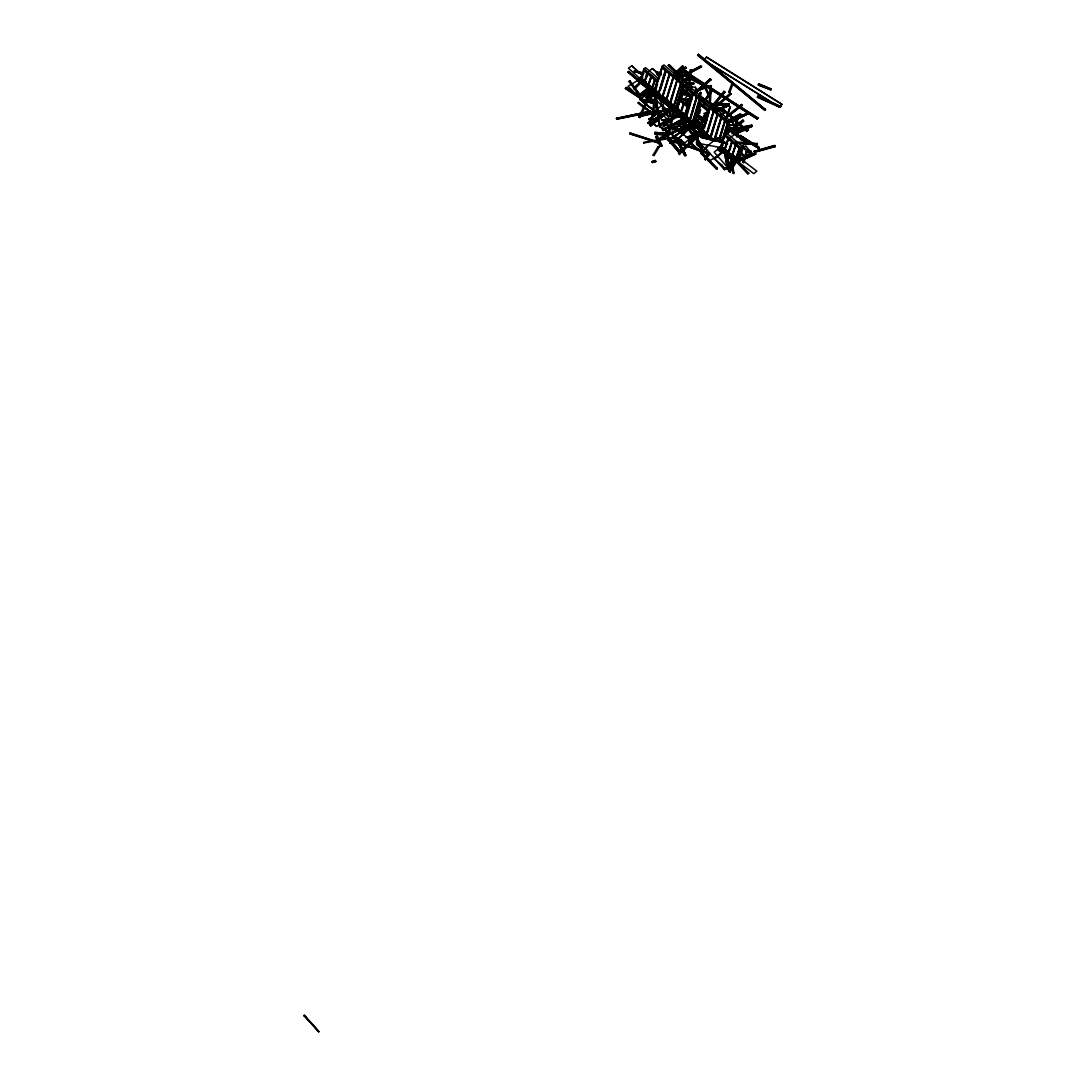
<?xml version="1.0" encoding="UTF-8"?>
<svg xmlns="http://www.w3.org/2000/svg" width="1086" height="1086" viewBox="0 0 1086 1086"><rect width="100%" height="100%" fill="white"/><g stroke="black" fill="none" stroke-linecap="round" stroke-linejoin="round"><path stroke-width="1.5" d="M665.854 135.098L655.048 134.094L655.143 132.383L667.496 133.537L667.401 135.248M687.017 99.057L688.09 99.668L687.017 99.057L685.714 102.342M669.994 143.379L670.768 139.918L670.686 142.728L677.868 151.388L679.293 150.723L672.112 141.818L669.994 143.379L670.293 139.85M670.483 143.447L670.768 139.918M705.628 159.52L704.773 159.547L704.909 157.904L705.71 158.027L705.574 159.669L705.71 158.027M709.226 103.197L710.23 85.618L711.371 85.713L710.325 103.591M734.217 127.13L737.964 118.727L733.403 130.306M660.519 137.65L664.198 137.447L664.184 138.655L660.519 138.587L660.519 137.65L664.198 137.447M660.519 138.587L660.532 137.365M664.184 138.655L660.546 138.302M722.068 148.402L722.964 147.574L733.932 158.203L733.05 158.705L722.068 148.402L722.964 147.574M733.05 158.705L722.095 148.076M650.242 89.256L650.813 88.781L650.242 89.256L671.447 107.324M688.334 86.826L690.289 69.789L691.415 70.006L689.447 87.029M304.039 1016.021L304.311 1015.329L318.85 1031.632L304.311 1015.329M318.646 1031.7L304.107 1015.396M628.957 81.45L629.921 80.961L628.957 81.45L639.464 96.016L640.414 95.514L629.921 80.961M639.464 96.016L640.455 95.256M737.462 143.257L757.281 144.547L757.404 143.501L735.887 141.913M710.23 85.618L711.371 85.713M650.826 122.433L655.143 94.007L656.256 94.251L651.939 122.677L650.731 122.718L651.939 122.677M697.646 55.237L698.447 54.3L765.467 109.618L764.693 110.283L697.646 55.237L698.447 54.3M764.693 110.283L765.508 109.347M711.235 90.491L712.212 91.251L711.235 90.491L704.692 100.129M730.267 108.003L729.928 107.107L726.493 118.903M675.75 73.943L675.804 74.459M669.519 115.578L682.755 115.89L682.741 117.071L669.573 116.433L669.519 115.578L682.755 115.89M669.573 116.433L669.587 115.252M668.528 131.094L669.655 131.338L668.528 131.094L673.89 109.075L674.949 109.645L673.89 109.075M678.492 125.433L679.578 125.759L678.492 125.433L682.239 115.971L683.27 116.623L682.239 115.971M738.466 157.09L741.046 158.923L738.494 156.981M741.046 158.923L744.032 155.868L741.453 154.036M643.523 74.12L634.292 71.567L642.043 73.4M643.808 73.047L634.495 70.848L643.726 73.414M662.433 129.831L685.958 117.356L686.596 118.415L663.139 130.564L662.433 129.831L685.958 117.356M663.139 130.564L686.664 118.089M687.424 95.432L690.329 96.98L687.424 95.432L683.596 100.441M696.167 115.442L699.601 118.578L700.389 118.048L696.954 114.926L702.778 117.953L708.561 110.229M699.547 113.854L700.66 109.401M655.143 132.383L665.881 133.687M655.048 134.094L667.469 134.949M715.402 103.917L716.706 101.65L717.765 102.03L716.624 102.043L715.402 103.917L716.461 104.297L717.765 102.03M716.461 104.297L715.484 103.537M717.832 149.393L721.403 152.773L710.23 160.633L688.714 140.868L699.913 132.926L704.692 137.311M699.913 132.926L704.678 137.393M710.23 160.633L688.741 140.786M728.082 169.348L729.181 169.66L728.082 169.348L732.14 156.438L733.172 157.049L732.14 156.438M688.986 127.863L686.203 125.908L680.488 131.881M703.239 137.352L697.891 133.7L688.782 143.203L702.194 152.054M710.95 104.568L722.299 111.654L723.018 110.731L700.334 96.545M722.299 111.654L723.018 110.731M659.935 126.804L664.496 122.487L689.501 138.709L684.927 143.026L659.935 126.804L684.927 143.026M690.56 124.917L663.098 137.501L662.419 136.755L691.483 123.152L692.094 124.211L691.483 123.152M663.098 137.501L692.162 123.899M641.554 115.252L674.582 107.704L674.976 108.831L642.03 116.039L641.554 115.252L674.582 107.704M642.03 116.039L641.636 114.912M695.814 134.678L695.379 135.37L695.814 134.678L698.637 136.212M616.454 118.374L650.324 111.234L650.65 112.401L616.875 119.229L616.454 118.374L650.324 111.234M616.875 119.229L616.536 118.062M726.018 153.18L727.131 153.167L726.018 153.18L728.367 166.796L729.561 166.47L728.367 166.796M669.655 131.338L675.003 109.319M684.845 155.732L679.782 146.311L681.356 144.981L674.039 136.184L672.628 136.89L679.863 145.972L684.845 155.732L685.877 155.461L680.881 145.741L679.863 146.013L681.356 144.981M685.877 155.461L680.881 145.741M679.225 154.416L701.895 133.103M679.605 154.687L679.388 153.723M700.253 92.337L701.271 92.989L700.253 92.337L698.855 96.79M701.515 132.831L701.719 133.795M709.986 154.429L680.637 143.881L709.986 154.429L710.271 153.696L680.881 143.298M710.271 153.696L680.841 143.447M663.41 123.356L664.17 122.433L666.98 124.714L666.302 125.311L663.41 123.356L664.17 122.433M666.302 125.311L667.062 124.388M694.388 139.47L678.791 153.384L678.587 152.42L701.855 131.705L687.465 137.99M678.791 153.384L678.587 152.42M678.275 78.111L700.823 66.015L701.515 66.775L678.981 78.857M701.597 133.049C702.004 130.551 698.827 137.23 696.791 137.325M670.388 132.899L663.736 138.546L662.881 137.881L669.533 132.234M663.736 138.546L662.949 137.583M686.556 118.618L687.411 119.284L686.556 118.618L676.035 127.184M724.796 92.256L723.914 91.387L724.796 92.256L712.43 106.903M688.85 126.953L697.701 133.524L688.85 126.953L689.624 126.017L698.407 132.886L689.624 126.017M692.474 136.646C690.818 137.23 694.741 136.714 694.931 138.832M672.017 106.713L639.6 79.332L641.052 77.798L640.306 78.341L675.777 108.505L676.632 107.636L672.913 104.432M676.632 107.636L675.872 108.519L685.823 116.528L686.651 115.673L682.918 112.672M625.373 88.441L640.794 98.568L625.373 88.441L626.093 87.491L641.527 97.618L640.794 98.568M626.093 87.491L641.446 97.93M728.149 125.433L736.607 133.809L728.136 125.528M780.712 106.252L780.196 107.338L757.444 97.238L757.974 96.152L780.644 106.537L757.974 96.152M728.38 130.591L752.191 126.315L751.851 125.162L726.453 129.723M752.191 126.315L751.851 125.162M780.196 107.338L757.526 96.939M647.582 95.487C645.613 95.799 654.315 99.749 654.641 101.826M682.198 71.011L757.241 118.944L682.198 71.011L682.904 70.02L757.947 117.953L757.241 118.944M682.904 70.02L757.865 118.238M727.186 130.972L727.647 131.8M729.616 121.646L732.969 121.632L733.471 125.352L728.502 125.175M733.471 125.352L732.969 121.632M640.455 93.98L649.387 86.975L650.134 87.966L641.297 94.658L640.455 93.98L649.387 86.975M641.297 94.658L650.215 87.667M675.533 141.194L675.736 142.157L675.533 141.194L693.601 123.967L682.809 135.153M693.221 123.709L693.425 124.659M629.744 133.754L659.514 143.271L629.744 133.754L630.002 133.021L659.718 142.687L630.002 133.021M686.596 103.781L690.031 98.731L691.578 99.573L688.239 104.337M731.448 155.122L732.113 154.443L733.647 173.475L731.448 155.122L733.647 173.475M733.159 173.448L731.638 154.429M720.71 147.587L722.611 140.447L698.189 135.818L696.275 142.958L720.71 147.587L722.244 141.927M682.049 121.673L683.053 120.953L703.443 147.302L702.52 147.71L682.049 121.673L683.053 120.953M707.122 115.795L699.805 119.08L707.095 115.93M702.52 122.419L706.932 120.397L702.52 122.419L699.832 118.944M702.52 147.71L703.524 147.004M717.303 111.519C721.104 105.681 728.774 115.102 720.018 114.858M637.754 80.717L638.337 80.16L661.225 99.111L638.296 80.31L649.835 89.622L650.405 89.066L638.894 79.699L637.754 80.717L660.682 99.518L661.265 98.962M660.682 99.518L637.808 80.568M730.389 119.053L740.218 114.057L740.815 115.143L731.068 119.813L730.389 119.053L740.218 114.057M731.068 119.813L740.896 114.831M724.145 151.117L725.326 150.791L727.878 164.705L726.765 164.719L724.145 151.117L725.326 150.791M726.765 164.719L724.226 150.818M642.532 81.396L634.509 89.025L633.613 88.387L641.636 80.758L642.45 81.694L641.636 80.758M634.509 89.025L633.695 88.088M641.853 98.921L652.93 102.681L652.645 103.401L644.772 100.604M638.812 117.071L639.871 117.492L638.812 117.071L651.451 91.061L654.206 93.6L648.926 97.455L646.129 95.011L651.451 91.061M652.645 103.401L641.622 99.478L641.907 98.758M702.208 118.483L707.108 117.057M702.927 119.827L702.289 118.17M706.755 154.972L707.515 154.619L708.316 156.235L706.755 154.972L707.515 154.619M707.597 156.438L706.796 154.823M728.027 157.103L728.557 156.506L736.118 162.181M718.674 147.886L728.557 156.601L718.728 147.737M647.88 122.867L673.578 107.595L674.27 108.627L648.668 123.56L647.88 122.867L673.578 107.595M648.668 123.56L674.365 108.288M714.289 159.004L724.376 150.845L714.289 159.004L722.122 165.343M724.756 167.353L727.376 169.443M718.959 147.642L735.684 162.384L736.294 161.841L719.556 147.099M639.342 79.536L654.967 94.577L643.591 101.541L628.02 86.323L639.369 79.441M650.392 96.749L657.505 95.31L650.392 96.749L662.039 120.302L669.18 118.781L662.039 120.302M667.89 103.957L668.732 103.089L695.746 125.134L695.013 125.704L667.89 103.957L668.732 103.089M683.759 118.252L690.805 124.021M693.384 122.419L698.393 126.152M693.316 123.302L694.144 122.419L693.316 123.302L701.773 130.171L702.601 129.288L701.773 130.171M695.013 125.704L695.841 124.822M699.954 131.759C698.054 132.044 706.172 135.655 706.348 137.189M693.859 123.994L702.493 131.067L703.348 130.429M724.824 169.375C726.466 170.027 722.068 167.135 722.231 165.384M740.353 139.117C743.462 135.818 745.973 138.614 741.059 139.89M695.149 91.767L704.135 88.333L703.619 87.219L694.633 90.64M704.135 88.333L703.619 87.219M655.93 97.143L659.718 126.343L656.406 97.17M638.894 79.699L650.405 89.066M679.931 112.971L640.197 78.789L680.501 112.808L640.428 78.898L641.229 78.083L640.401 79.02L680.46 112.93M642.233 77.581L641.568 77.839M658.007 114.247L644.12 102.681L654.519 94.876L677.216 113.881L666.858 121.605L664.32 119.514M648.749 119.256L659.718 112.116L667.564 119.338L656.623 126.383L648.749 119.256L659.718 112.116M656.623 126.383L648.776 119.161M664.279 133.306L670.361 138.804L664.279 133.306L675.248 126.166L681.289 131.759L670.361 138.804M666.899 123.967C674.678 116.026 665.718 121.551 663.858 125.569M687.886 100.55L686.04 102.356M691.348 121.876L686.04 116.392L686.976 115.618M692.488 122.664L693.343 122.189L692.488 122.664L686.135 116.093M713.013 139.687L702.683 130.7L713.108 139.375M708.574 137.854L709.117 137.148L713.448 139.51M709.117 137.148L713.353 139.809M737.462 160.877L738.304 160.009L737.462 160.877L720.629 146.678M738.779 159.913L739.634 159.045L738.779 159.913L734.896 156.642M639.6 79.332L677.392 111.003M640.088 99.627L650.107 91.523L664.713 103.034L654.695 111.152L640.088 99.627L654.722 111.057M652.007 161.719L655.279 160.457L655.713 161.61L652.537 162.561L652.007 161.719L655.279 160.457M652.537 162.561L652.089 161.42M669.546 120.03L679.877 114.424L680.488 115.51M670.238 120.817L680.569 115.211M682.402 115.238L691.171 122.677M706.429 114.858L705.71 114.369M693.153 125.053L706.796 136.809M716.027 110.134L727.905 105.003L728.53 105.804L716.651 110.935M737.367 160.932L751.702 152.895L737.367 160.932L720.575 146.719L724.416 150.126M628.034 72.273L628.875 71.418L638.446 79.753L637.686 80.31L628.034 72.273L628.875 71.418M631.835 65.798L642.64 75.762L639.274 78.002L628.441 68.16L631.835 65.798L642.681 75.64L639.274 78.002M634.224 71.92L634.495 70.848M637.686 80.31L638.527 79.441M658.401 78.491L645.586 67.644L643.984 68.812L640.971 78.572L644.378 81.45L645.138 80.893L647.555 72.613L644.147 69.721L643.387 70.278L646.794 73.169L644.378 81.45M641.731 78.016L644.147 69.721M655.279 115.36L638.446 102.423L655.238 115.523M644.731 81.749L647.908 72.911L651.315 75.789L648.899 84.084L648.125 84.64L644.731 81.749L645.491 81.192M646.292 78.436L647.908 72.911M648.125 84.64L651.315 75.789M648.478 84.939L651.668 76.088L655.075 78.966L652.645 87.26L651.885 87.817L648.478 84.939L650.867 78.844M645.546 97.591L646.048 96.98L656.976 104.419M651.885 87.817L655.075 78.966M658.075 80.744L656.786 81.613L654.356 89.907L652.238 88.115L654.668 79.821L655.428 79.264L657.546 81.056M655.428 79.264L652.238 88.115M643.984 68.812L657.777 80.5L657.22 81.599L662.365 66.097L663.967 64.916L729.928 120.709L726.358 132.913L723.9 134.949L725.041 134.338L741.657 148.402L738.168 160.348L740.489 156.737L743.272 147.221L726.358 132.913M655.116 89.351L657.139 82.441M661.768 67.549L655.062 90.491L658.469 93.382L665.935 69.884L662.528 66.993L661.768 67.549L665.175 70.441L658.469 93.382M655.822 89.948L657.614 83.826M658.958 79.237L662.528 66.993M658.822 93.681L666.288 70.183L669.695 73.061L662.989 96.002L662.229 96.559L658.822 93.681L659.582 93.124M660.478 90.057L666.288 70.183M662.229 96.559L669.695 73.061M662.582 96.858L670.048 73.359L673.456 76.237L666.75 99.179L665.99 99.736L662.582 96.858L670.048 73.359M665.99 99.736L673.456 76.237M670.51 102.356L669.75 102.912L666.342 100.034L673.809 76.536L677.216 79.414L670.103 103.211L673.51 106.102L674.27 105.546M673.809 76.536L666.342 100.034M653.107 155.013L654.139 155.488L653.107 155.013L658.143 146.488L659.08 147.262L658.143 146.488M669.75 102.912L677.216 79.414M664.673 110.609L667.401 112.469L667.904 111.858L662.446 108.138M671.311 101.134L677.569 79.712L680.976 82.604L673.863 106.401L675.682 107.935L683.148 84.436L681.329 82.903L680.569 83.459L682.388 84.993L675.682 107.935M665.46 113.976L668.026 116.175L665.501 113.826M670.51 110.338L673.116 112.51L669.967 110.745L670.551 110.188M662.229 106.184L670.211 114.302L670.849 113.799L657.641 101.622M673.51 106.102L680.976 82.604M681.329 82.903L673.863 106.401M675.451 74.798L686.094 70.834L687.696 73.278M682.239 89.364L682.673 88.17L691.66 95.772L691.225 96.966L682.239 89.364L691.334 96.885M686.854 90.803L686.094 91.36L682.687 88.482L684.112 85.631L687.519 88.523L686.447 91.658L690.967 95.487L692.393 92.636L687.872 88.821L687.112 89.378L691.633 93.192L690.967 95.487M683.773 102.858L680.583 111.709L677.175 108.817L680.365 99.98L683.773 102.858L680.936 112.007L684.75 115.225L687.94 106.387L684.126 103.156L683.365 103.713L687.18 106.944L684.75 115.225M691.307 96.355L688.375 106.374L680.094 99.369L683.026 89.351L686.583 92.351M684.112 85.631L682.687 88.482M680.365 99.98L677.175 108.817M680.094 99.369L681.709 98.202L684.221 89.609M690.289 69.789L691.415 70.006M675.954 122.976L676.551 122.419L682.836 127.809M686.094 91.36L687.519 88.523M670.198 142.66L672.112 141.818M687.872 88.821L686.447 91.658M678.126 122.161L678.126 121.021L678.166 122.012M682.103 110.066L683.718 104.541M696.954 96.111L689.474 119.609L686.067 116.731L692.787 93.79L693.547 93.233L696.954 96.111L690.248 119.053M687.289 114.641L693.547 93.233M703.837 60.029L779.381 107.175L781.961 104.351L706.457 57.083L703.837 60.029L779.381 107.175M677.868 151.388L679.374 150.425M706.457 57.083L781.961 104.351M696.547 96.966L689.827 119.908L692.529 122.189L700.008 98.69L697.307 96.41L696.547 96.966L699.248 99.247L692.529 122.189M690.587 119.351L697.307 96.41M699.099 103.632L699.533 102.423L708.52 110.025L708.086 111.234L699.099 103.632L700.972 99.898L704.38 102.776L702.954 105.627L699.547 102.736L700.307 102.179M694.035 123.085L695.203 121.13L698.61 124.008L698.203 125.406L697.443 125.962L694.035 123.085L695.203 121.13M694.945 120.519L699.886 103.604L708.167 110.609L703.226 127.524L694.945 120.519L696.547 119.351L701.04 103.971M697.443 125.962L698.61 124.008M703.294 105.926L704.733 103.075L709.253 106.903L708.588 109.184L707.828 109.74L703.294 105.926L704.067 105.369M697.796 126.261L698.963 124.306L702.778 127.537L702.37 128.935L701.61 129.492L697.796 126.261L698.963 124.306M701.61 129.492L702.778 127.537M707.828 109.74L709.253 106.903M713.801 110.365L706.334 133.863L702.927 130.985L710.407 107.487L713.801 110.365L708.887 127.198M705.031 125.84L709.511 110.541M713.393 111.22L706.687 134.162L710.095 137.053L717.561 113.555L714.154 110.663L713.393 111.22L716.801 114.111M707.896 132.085L714.154 110.663M709.457 138.954L706.972 136.7L710.04 138.411M707.515 136.293L706.755 136.958M715.063 138.139L721.321 116.731L717.914 113.854L710.448 137.352L712.715 139.266M710.855 136.497L717.561 113.555M711.208 136.795L717.466 115.374M708.493 155.624L709.117 155.108L696.601 144.234L708.534 155.474M713.855 140.23L721.321 116.731M714.656 138.994L721.674 117.03L725.081 119.908L718.511 140.352M728.679 91.916L729.751 92.296L728.679 91.916L731.557 84.586L732.548 85.278L731.557 84.586M715.864 136.904L721.674 117.03M718.864 140.651L725.434 120.207L727.783 122.189L722.421 140.542M719.719 138.261L724.633 121.442M720.072 138.56L725.434 120.207M721.661 141.099L727.783 122.189M721.471 144.75L724.919 135.003L728.326 137.881L725.19 148.619L724.43 149.176L721.023 146.284M729.928 120.709L728.312 121.876L724.946 134.637M723.127 141.126L724.919 135.003M724.43 149.176L728.326 137.881M724.783 149.461L728.679 138.18L732.086 141.058L728.19 152.352L724.783 149.461L726.887 144.316M727.783 141.248L728.679 138.18M731.95 155.529L735.846 144.234L732.439 141.356L731.679 141.913L728.543 152.651L731.95 155.529L735.398 145.768M729.398 150.262L730.742 145.66M729.751 150.56L732.439 141.356M729.588 155.882L730.226 155.257C732.466 155.42 737.122 163.009 737.34 161.19M739.607 147.424L735.697 158.705L732.303 155.827L735.439 145.09L736.199 144.533L739.607 147.424L736.05 159.004L737.231 159.995L730.077 171.927L729.059 171.425L736.199 159.452L737.991 159.438L741.127 148.714L739.96 147.723L739.199 148.266L740.367 149.271L737.231 159.995L730.077 171.927M730.349 164.353L731.815 165.439L734.367 163.484L732.928 162.303L730.349 164.353L731.815 165.439M736.199 144.533L732.303 155.827M732.928 162.303L734.367 163.484M739.824 136.442L740.299 135.438L759.195 147.492L758.734 148.483L739.824 136.442L758.734 148.483M729.113 122.039L747.467 113.025L748.145 113.799L731.312 122.094M738.616 152.311L739.96 147.723M736.919 162.343L737.869 161.57L748.661 173.312L747.806 173.774L736.919 162.343L737.869 161.57M741.955 159.791L756.806 171.126L753.793 173.651L738.942 162.316L741.996 159.669M754.078 151.443L774.793 145.47L775.2 146.624L754.58 152.284L754.078 151.443L774.793 145.47M747.806 173.774L748.756 173M754.58 152.284L754.159 151.13M678.288 112.618L668.053 120.75L678.288 112.618L691.049 123.193M668.161 140.556L693.112 123.356L668.161 140.556L693.248 124.401M668.501 140.841L668.379 139.795M680.23 130.537L681.248 131.026L680.23 130.537L685.51 121.958L686.433 122.745L685.51 121.958M668.08 120.655L682.171 132.207M697.497 133.306L689.379 126.533L697.497 133.306L690.302 138.981L691.076 139.619L701.312 131.501L693.628 125.202L691.565 125.65L691.863 126.831C695.054 128.026 693.112 123.75 693.913 126.451M690.302 138.981L697.524 133.225M699.601 118.578L700.484 117.75L697.049 114.614M701.244 153.71L702.167 152.922L717.344 168.601L716.502 169.09L701.244 153.71L702.167 152.922M716.502 169.09L717.439 168.303M742.132 105.491L741.371 104.5L742.132 105.491L726.086 117.994M758.259 84.98L770.761 89.812L758.259 84.98L758.707 83.893L771.114 89.025L758.707 83.893M726.52 127.795L746.367 142.85L726.493 127.89M744.195 158.081L755.109 153.058L755.666 154.158L744.847 158.882L744.195 158.081L755.109 153.058M744.847 158.882L755.761 153.845M748.729 152.746L749.53 151.85L742.851 146.705M679.347 113.514L661.808 98.677L662.406 98.134M655.632 136.768L657.342 136.117L662.012 145.85L660.383 146.189L655.632 136.768L657.342 136.117M660.383 146.189L655.727 136.456M696.94 93.369L695.42 87.247L690.777 86.989L691.497 90.192M681.356 139.795L676.171 142.008M695.42 87.247L696.9 93.518M685.103 153.167L684.343 153.533L685.103 153.167L675.288 137.298M697.47 131.8L698.203 132.56L697.47 131.8L699.221 130.537L699.954 131.297L698.203 132.56M699.221 130.537L699.873 131.596M696.207 91.292L710.23 78.925L711.099 79.577L695.827 93.043M720.887 146.162L737.788 160.484L738.629 159.628L732.602 154.511M737.788 160.484L738.629 159.628M672.533 137.175L674.039 136.184M646.767 97.346L647.826 97.754L646.767 97.346L651.071 87.613L652.048 88.319L651.071 87.613M670.564 138.18L643.889 142.958M706.579 138.682L698.8 132.207L706.619 138.546M698.746 132.356L699.316 131.786L707.149 138.112M725.177 131.99L748.295 130.076L748.091 128.895L726.615 130.673M748.295 130.076L748.091 128.895M745.933 146.243L751.675 152.977M677.881 114.6L660.627 99.423L677.935 114.437M678.478 114.057L661.184 99.043L678.438 114.22M671.107 140.27L670.822 141.465L682.809 144.262L683.094 143.067L671.107 140.27L683.094 143.067M699.859 97.441L701.352 92.636M691.863 126.831L691.565 125.65M642.016 95.636L642.844 96.342L642.016 95.636L650.84 88.781L651.668 89.486L642.844 96.342M650.84 88.781L651.573 89.785M728.557 156.601L718.131 148.28M729.181 169.66L733.24 156.737M735.263 133.361L750.263 125.962L750.955 126.723L735.955 134.121M689.162 119.989L690.329 119.569L701.176 147.615L700.117 147.723L689.162 119.989L690.329 119.569M700.117 147.723L689.271 119.677M742.783 162.248L746.177 151.633L747.263 151.986L743.869 162.601L742.783 162.248L743.869 162.601M694.701 128.134L696.954 127.021L696.913 128.08L694.701 128.134L696.954 127.021M694.891 128.515L694.931 127.442M713.855 104.935L729.005 104.935L728.923 103.727L710.42 103.727M729.005 104.935L728.923 103.727M729.059 171.425L736.199 159.452M675.872 108.519L676.714 107.663L679.198 109.672M676.714 107.663L675.777 108.505M685.823 116.528L675.981 108.206M686.651 115.673L681.574 111.994M714.955 140.827L700.741 137.311L701.027 136.103L724.701 141.981M660.288 74.907L652.306 68.594L660.261 74.988M677.8 72.735L678.248 71.703L704.488 84.817L704.054 85.835L677.8 72.735L678.248 71.703M730.281 93.559L731.136 94.251L730.281 93.559L712.973 108.519M736.566 133.551L731.95 133.687M727.81 121.157L741.507 114.559L742.186 115.36L729.996 121.252M746.177 151.633L747.263 151.986M655.143 94.007L656.256 94.251M675.003 75.233L685.47 67.033L686.325 67.712L675.845 75.911M681.384 81.192C690.397 75.966 693.533 78.721 682.008 82.02M726.018 118.781L729.928 107.107M726.086 119.691L730.389 107.229M659.514 143.271L659.759 142.537M737.733 134.094L738.86 135.302L736.362 136.863M742.566 158.732L745.322 156.954L740.978 152.311M696.873 120.342L700.307 118.347L696.873 120.342L700.049 123.397M723.181 110.378L723.792 109.428L747.209 130.524L746.924 131.27L723.181 110.378L723.792 109.428M746.598 131.474L747.209 130.524M668.324 65.445L669.234 64.658L691.51 86.744L690.71 87.247L668.324 65.445L669.234 64.658M690.71 87.247L691.619 86.446M678.56 113.813L673.076 108.125L650.677 125.935L649.822 125.257L672.343 107.433L679.157 113.256M650.677 125.935L673.198 108.111L679.117 113.406M672.343 107.433L673.076 108.424M729.751 92.296L732.643 84.966M679.578 125.759L683.325 116.297M686.99 85.061C694.511 81.016 697.565 83.812 687.587 85.889M731.692 132.438L737.503 118.618M732.154 132.546L737.964 118.727M686.786 102.613L688.103 99.342M647.826 97.754L652.129 88.02M770.761 89.812L771.209 88.726M639.871 117.492L652.537 91.577M757.444 97.238L757.892 96.437M684.872 115.876L684.356 116.759L685.117 115.795L676.483 108.899L685.117 115.795M654.139 155.488L659.161 146.963M681.248 131.026L686.528 122.46M704.488 84.817L678.044 72.015M704.054 85.835L678.003 72.409M705.574 99.084L708.371 94.957M705.71 100.55L712.267 90.912M686.678 103.496L690.031 98.731M688.157 104.623L691.51 99.858L689.949 99.016M686.488 102.084L690.357 96.898M711.479 106.333L723.914 91.387M712.497 106.618L724.864 91.971M680.067 122.623L680.881 121.727L683.556 124.225C681.954 127.551 677.067 117.94 682.972 124.904M682.755 125.107L683.556 124.225M757.322 118.659L757.947 117.953M740.299 135.438L759.195 147.492M669.22 119.772L662.894 126.356L663.817 126.953L670.157 120.37M682.171 134.922L689.013 127.781M702.18 152.135L707.882 146.162M675.343 141.886L693.601 123.967M676.917 140.99L679.266 138.655M680.881 121.727L683.352 124.428M673.795 73.943L682.51 65.839L683.162 66.762L674.447 74.853M633.613 88.387L641.554 81.056M736.159 162.031L735.629 162.628L728.068 156.954M697.769 133.239L698.474 132.587M678.424 153.112L701.76 132.356M695.04 92.079L710.23 78.925M695.909 92.731L711.099 79.577M713.068 108.233L730.376 93.274M713.841 109.211L731.231 93.966M638.446 102.423L637.889 103.007L654.722 115.944M741.575 146.814L746.381 142.755M672.166 130.089L686.637 118.32M662.881 137.881L665.514 135.75M674.325 129.682L687.492 118.985M727.362 169.525L737.475 161.285L725.679 151.891M717.167 137.99L705.085 147.764L724.457 169.783L727.471 167.298L714.154 152.162L723.222 144.872L717.194 138.044M682.144 132.288L689.379 126.533M649.822 125.257L668.27 110.826M725.244 117.315L741.371 104.5M726.181 117.682L742.213 105.179M648.695 71.472L652.306 68.594M693.465 122.107L692.637 122.989L702.574 130.754M702.493 131.067L703.321 130.184L702.601 130.999M675.112 74.92L685.47 67.033M675.954 75.599L686.325 67.712M715.24 141.017L720.52 137.026M725.787 133.049L742.933 120.112L743.679 121.103L726.534 134.04M717.927 139.198L720.575 137.203M725.842 133.225L742.933 120.112M718.565 139.836L721.199 137.841M726.48 133.863L743.679 121.103M642.939 96.03L651.668 89.486M640.428 78.898L642.803 77.16M646.794 73.169L647.555 72.613M665.175 70.441L665.935 69.884M677.569 79.712L676.809 80.269L680.216 83.16M682.388 84.993L683.148 84.436M670.103 103.211L670.863 102.654M691.633 93.192L692.393 92.636M687.18 106.944L687.94 106.387M699.248 99.247L700.008 98.69M686.067 116.731L686.841 116.175L682.999 113.025M702.954 105.627L703.714 105.07M708.086 111.234L699.208 103.55M702.927 130.985L703.687 130.429M723.9 134.949L725.041 134.338M740.367 149.271L741.127 148.714M741.657 148.402L743.272 147.221M736.05 159.004L736.824 158.447M668.026 116.175L668.623 115.632L666.057 113.433M698.298 132.261L699.954 131.297M733.091 158.38L733.96 157.877M686.04 116.392L686.895 115.917M730.797 136.904L736.62 133.714M678.356 77.798L700.823 66.015M679.062 78.559L701.515 66.775M740.435 138.818L743.408 137.257M741.141 139.592L744.114 138.031M741.928 148.348L745.96 146.162M679.619 120.546L686.243 126.763M729.195 121.727L747.467 113.025M729.873 122.514L748.145 113.799M735.371 133.049L750.263 125.962M736.064 133.809L750.955 126.723M727.919 120.845L741.507 114.559M728.584 121.646L742.186 115.36M662.419 136.755L691.415 123.478M717.33 111.396L721.715 109.496M720.059 114.736L724.43 112.849M716.108 109.835L727.905 105.003M716.733 110.636L728.53 105.804M682.51 65.839L683.162 66.762M681.098 139.442L676.619 141.669M685.823 137.569L701.597 131.338M687.207 137.637L701.855 131.705M678.003 141.737L681.153 140.488M681.492 80.893L688.986 77.948M682.117 81.708L689.61 78.762M708.574 111.654L703.877 113.528L706.877 117.397M684.139 94.645L688.633 92.934M684.058 94.957L688.551 93.233M696.045 90.382L703.538 87.518M695.23 91.455L704.217 88.02M677.963 78.138L688.565 74.31M704.407 86.731L705.479 86.378L709.959 96.206L708.887 96.559L704.447 87.043L705.479 86.378M685.537 85.265L693.438 82.699M687.71 85.59L694.035 83.527M652.618 162.262L655.808 161.298M707.638 156.289L708.357 156.085M754.661 151.986L775.295 146.311M679.782 146.311L680.813 146.04M684.913 155.434L685.945 155.162M703.009 119.514L706.212 118.768M642.111 115.713L675.044 108.491M695.108 127.822L697.144 127.401M660.478 145.877L662.093 145.538M616.943 118.917L650.731 112.075M691.47 125.935L693.52 125.555M691.958 126.533L694.008 126.152M727.959 129.763L751.77 125.487M726.873 130.551L752.272 125.99M670.252 137.569L643.577 142.361L643.835 143.121M700.212 147.411L701.271 147.289M726.52 130.985L747.996 129.207M725.272 131.677L748.39 129.763M726.846 164.434L727.959 164.407M710.325 104.025L728.828 104.025M710.597 104.636L729.1 104.636M728.53 125.039L733.498 125.216M669.628 116.107L682.795 116.745M724.199 142.212L720.941 142.171L721.063 141.126M737.408 143.067L757.281 144.547M656.378 72.165L661.238 72.518M656.324 72.49L661.184 72.857M656.392 73.006L661.238 73.373M657.953 73.454L661.184 73.699M657.03 73.862L660.152 74.323M656.935 74.174L661.605 74.866M704.868 158.054L705.669 158.176M716.869 140.189L701.027 136.103M720.032 140.976L724.769 142.144M727.511 143.786L700.741 137.311M719.692 142.008L727.579 143.963M682.157 93.084L691.714 95.527M736.104 159.737L737.122 160.239M729.154 171.14L730.159 171.642M696.94 114.736L702.791 117.872M701.678 97.781L722.95 111.071M702.52 98.907L722.366 111.315M664.089 122.759L666.98 124.714M663.492 123.03L666.383 124.985M662.406 108.301L667.863 112.021M645.586 97.428L656.514 104.88M664.713 110.46L667.442 112.32M740.136 153.235L744.005 155.977M710.135 79.237L711.004 79.889M742.132 147.289L748.824 152.434M685.361 67.346L686.216 68.024M649.944 124.931L650.799 125.623M668.637 103.401L695.746 125.134M667.985 103.645L695.094 125.392M679.089 109.985L672.831 104.731M699.275 131.935L707.095 138.261M698.298 121.89L702.981 125.691M642.355 78.857L646.279 82.047M642.26 79.169L646.184 82.36M640.306 78.341L675.859 108.206M696.56 124.388L699.004 126.424M696.479 124.686L698.895 126.641M693.397 123.003L701.855 129.872M732.507 157.429L736.091 160.361M736.797 161.597L720.14 146.827M698.407 54.558L765.467 109.618M697.687 54.965L764.734 110.012M649.306 87.287L650.134 87.966M640.536 93.667L641.364 94.36M678.614 111.682L681.017 113.677M675.967 109.781L680.759 113.772M710 138.56L693.696 124.659M720.086 146.977L725.136 151.198M628.78 71.717L638.446 79.753M706.972 136.7L709.497 138.804M719.597 147.234L729.697 155.651M719.556 147.384L724.593 151.592M628.115 71.975L637.781 80.011M644.147 102.6L659.297 115.211M673.999 105.098L677.895 108.369M657.044 91.224L659.636 93.41M662.229 95.582L666.125 98.853M662.365 66.097L728.312 121.876M665.528 70.739L668.935 73.617M669.288 73.916L672.696 76.794M673.048 77.092L676.456 79.97M692.787 93.79L696.194 96.668M709.633 108.043L713.04 110.921M717.154 114.397L720.561 117.288M720.914 117.587L724.321 120.465M724.674 120.763L727.023 122.745M683.352 86.188L686.759 89.079M700.212 100.455L703.619 103.333M703.972 103.632L708.493 107.46M681.709 98.202L689.99 105.206M724.158 135.56L727.566 138.438M727.919 138.737L731.326 141.614M731.679 141.913L735.086 144.791M735.439 145.09L738.847 147.968M679.605 100.536L683.013 103.414M647.147 73.468L650.555 76.346M650.908 76.644L654.315 79.522M654.668 79.821L656.786 81.613M696.547 119.351L704.828 126.356M695.23 118.469L704.285 126.112M695.759 120.112L704.814 127.768M694.443 121.686L697.85 124.564M698.203 124.863L702.018 128.094M682.972 112.523L685.51 114.682M669.709 102.111L678.764 109.754M681.356 111.939L686.528 116.311M702.058 129.424L704.651 131.61M641.134 78.382L645.016 81.654M647.609 83.839L651.491 87.124M655.374 90.396L659.256 93.681L655.415 90.355M661.849 95.867L665.732 99.138L661.89 95.826M641.202 78.328L645.07 81.613M647.663 83.798L651.546 87.084M640.468 78.64L712.959 139.809M720.724 146.366L737.543 160.565M650.799 88.903L672.003 106.849M682.809 116.338L691.307 123.532M682.755 116.487L685.185 118.55M687.614 120.6L690.058 122.65M682.252 116.731L690.764 123.926M732.507 154.823L738.548 159.941M720.982 145.85L737.869 160.171M688.225 119.501L690.805 121.686M693.384 123.872L710.19 138.085M732.168 156.683L736.05 159.968M661.863 98.527L679.388 113.365M683.257 118.496L690.248 124.415M699.411 132.166L705.764 137.732M675.994 122.813L682.293 128.202M665.46 98.025L667.944 100.156M665.379 98.31L667.863 100.455M684.465 117.573L690.669 122.922M680.949 116.202L683.42 118.347M673.483 107.935L674.27 108.627M647.975 122.528L648.763 123.22M719.516 147.248L736.254 161.99M719 147.492L735.724 162.235M718.172 148.13L728.041 156.846M692.434 136.795L694.891 138.967M704.217 147.968L706.674 150.153M647.012 95.894L654.071 102.233M723.466 109.632L746.883 130.714M723.507 110.188L746.924 131.27M696.791 120.383L702.873 125.867M657.369 75.056L658.197 75.816M696.248 115.143L699.683 118.265M717.819 149.474L721.403 152.773M722.937 147.9L733.932 158.203M683.08 92.079L686.528 95.487M703.484 121.401L705.601 123.437M700.253 118.469L705.561 123.573M696.913 120.207L700.103 123.275M669.125 64.956L691.51 86.744M668.447 65.146L690.832 86.948M661.632 104.84L670.809 113.962M706.172 117.641L704.081 115.537L706.144 117.736M699.683 116.039L705.52 122.026M702.085 153.235L717.344 168.601M701.325 153.411L716.597 168.792M685.89 117.668L686.596 118.415M662.501 129.506L663.207 130.239M737.788 161.868L748.661 173.312M737.014 162.031L747.901 173.475M304.243 1015.953L318.85 1031.632M700.741 66.327L701.447 67.088M680.623 121.632L683.623 124.904M662.501 136.429L663.179 137.175M750.168 126.275L750.86 127.048M743.326 137.555L744.032 138.329M669.628 119.731L670.32 120.519M740.136 114.369L740.815 115.143M730.471 118.741L731.149 119.514M747.385 113.324L748.064 114.111M741.412 114.872L742.091 115.659M672.017 142.13L679.293 150.723M670.686 142.47L677.963 151.076M673.944 136.483L681.275 145.266M672.628 136.89L679.945 145.687M721.674 109.632L724.389 112.971M755.014 153.357L755.666 154.158M744.29 157.782L744.928 158.57M682.972 121.252L703.443 147.302M682.13 121.374L702.601 147.424M727.81 105.301L728.434 106.116M688.877 78.246L689.501 79.061M629.88 81.219L640.414 95.514M693.316 83.011L693.913 83.839M686.094 70.834L687.737 73.156M722.176 165.534L724.783 169.525M655.184 160.769L655.713 161.61M675.234 137.46L685.062 153.316M674.582 137.515L676.32 140.542M678.139 143.284L684.343 153.533M774.698 145.768L775.2 146.624M674.501 108.043L674.976 108.831M707.475 154.769L708.316 156.235M657.261 136.415L662.012 145.85M671.922 137.27L671.867 137.433M657.505 95.31L669.152 118.876M650.242 111.546L650.65 112.401M690.234 119.881L701.176 147.615M736.593 133.429L737.313 136.768M725.244 151.09L727.878 164.705M727.131 153.167L729.48 166.782M709.959 96.206L708.887 96.559M656.406 99.559L659.718 126.343M655.93 99.532L659.243 126.329M682.687 116.216L682.741 117.071M741.697 139.456L742.485 140.42L741.697 139.456M689.664 126.886L680.705 119.446L689.664 126.886M741.331 158.624L742.118 158.081L741.331 158.624M750.983 151.103L751.118 152.298L750.983 151.103M689.773 100.917L682.117 98.88L689.746 101.012M704.57 131.908L701.977 129.723L704.556 131.922M692.149 122.637L683.094 114.994L692.135 122.65M710.271 137.936L694.741 124.822L710.23 137.963"/></g></svg>
